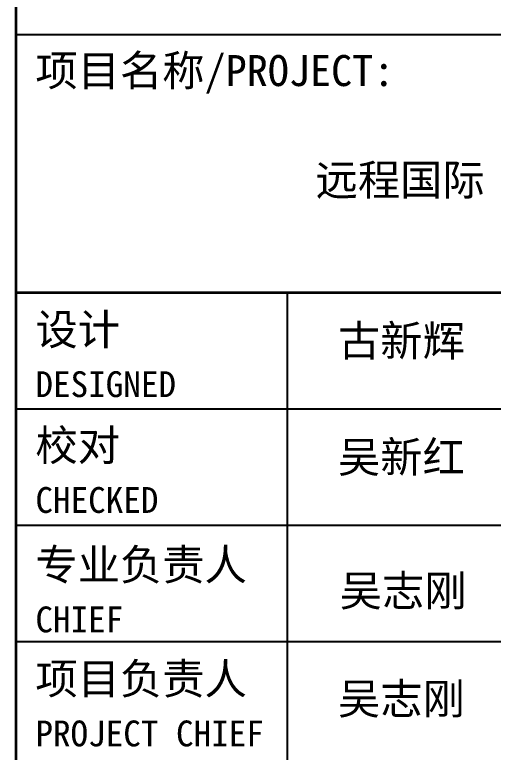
# Model space of a CAD drawing. Extents: x -737978 to 768813, y -372247 to 1140308.
# Drawn here: x -423869 to -421214, y -328241 to -324148 of the extents above; entities that cross this region are included whole.
import ezdxf

# ---------------------------------------------------------------- set-up
doc = ezdxf.new("R2010")
doc.units = 0
doc.header["$LTSCALE"] = 10
doc.header["$MEASUREMENT"] = 0
doc.layers.get('0').update_dxf_attribs({"linetype": 'CONTINUOUS'})
doc.layers.add('PUB_TITLE', color=4, linetype='CONTINUOUS')
doc.styles.add('-宋体', font='', dxfattribs={"width": 0.8})
doc.styles.get('-宋体').set_extended_font_data('SimSun')

# ---------------------------------------------------------------- blocks, each defined once
blk = doc.blocks.new('TQ1')
at = {"layer": 'PUB_TITLE'}
for p, q in [((-49854.8, -399054.8), (-43854.8, -399054.8)), ((-49854.8, -401954.8), (-43854.8, -401954.8)), ((-49854.8, -402854.8), (-43854.8, -402854.8)), ((-49854.8, -403754.8), (-43854.8, -403754.8))]:
    blk.add_line(p, q, dxfattribs=at)
at = {"layer": 'PUB_TITLE', "const_width": 20}
for points in [[(-49854.8, -378413.9), (-49854.8, -418454.8)], [(-49854.8, -401054.8), (-43854.8, -401054.8)]]:
    blk.add_lwpolyline(points, dxfattribs=at)
at = {"layer": 'PUB_TITLE'}
blk.add_lwpolyline([(-47754.8, -401054.8), (-47754.8, -406454.8)], dxfattribs=at)
at = {"layer": 'PUB_TITLE', "style": '-宋体'}
for s, height, p in [('项目名称/PROJECT:', 240, (-49704.8, -399454.9)), ('远程国际', 240, (-47535.7, -400301.7)), ('设计', 240, (-49704.8, -401459.1)), ('古新辉', 240, (-47362.3, -401547.1)), ('DESIGNED', 200, (-49704.8, -401862.8)), ('校对', 240, (-49704.8, -402355.9)), ('吴新红', 240, (-47362.3, -402447.1)), ('CHECKED', 200, (-49704.8, -402759.5)), ('专业负责人', 240, (-49704.8, -403280.3)), ('吴志刚', 240, (-47348.2, -403481.5)), ('CHIEF', 200, (-49704.8, -403684)), ('项目负责人', 240, (-49704.8, -404163.3)), ('PROJECT CHIEF', 200, (-49704.8, -404566.9))]:
    blk.add_text(s, height=height, dxfattribs=at).set_placement(p)
at = {"layer": 'PUB_TITLE', "style": '-宋体', "width": 1.000002}
blk.add_text('吴志刚', height=240, dxfattribs=at).set_placement((-47362.2, -404318.2))

msp = doc.modelspace()

# ---------------------------------------------------------------- block references
at = {"xscale": 0.716753740501642, "yscale": 0.716753740501642, "zscale": 0.716753740501642}
msp.add_blockref('TQ1', (-388128.3, -38233.4), dxfattribs=at)

doc.saveas('drawing.dxf')
